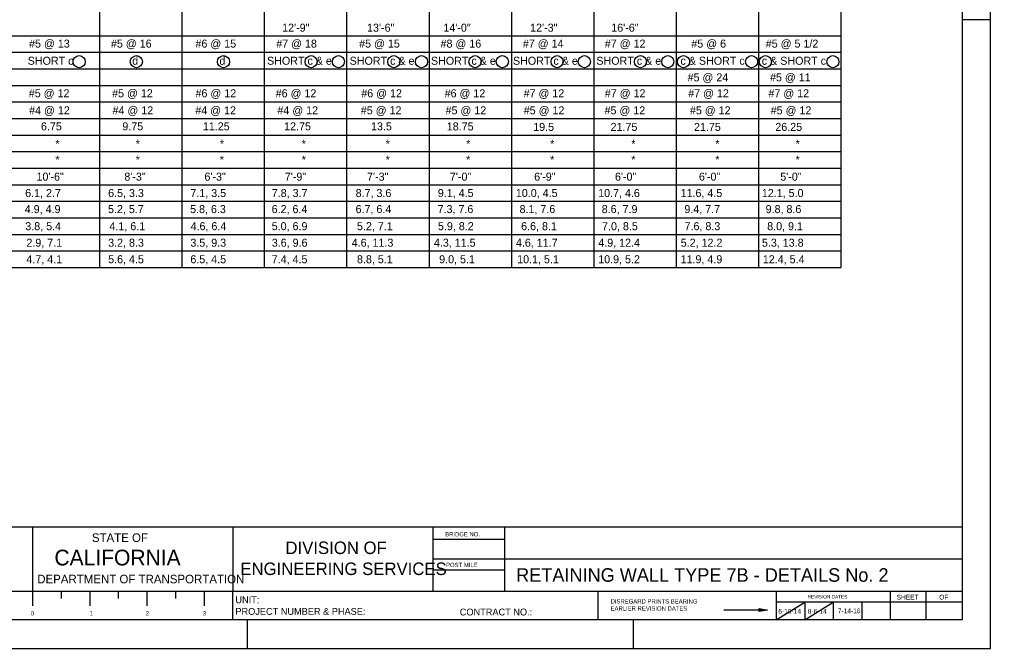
# Model space of a CAD drawing. Extents: x 0 to 2.83, y 0 to 1.83.
# Drawn here: x 1.418 to 2.833, y 0 to 0.917 of the extents above; entities that cross this region are included whole.
import ezdxf

# ---------------------------------------------------------------- set-up
doc = ezdxf.new("R2010")
doc.units = 0
for name, color, linetype in [('10 Sheet Format', 7, 'Continuous'), ('210 Border', 7, 'Continuous'), ('214 Text and Titles', 7, 'Continuous')]:
    doc.layers.add(name, color=color, linetype=linetype)

msp = doc.modelspace()

# ---------------------------------------------------------------- linework, layer by layer
at = {"layer": '10 Sheet Format'}
msp.add_lwpolyline([(0, 0), (2.8333, 0), (2.8333, 1.8333), (0, 1.8333)], close=True, dxfattribs=at)
at = {"layer": '210 Border'}
for p, q in [((2.7917, 1.7917), (2.7917, 0.0417)), ((2.7917, 0.9167), (2.8333, 0.9167)), ((2.7917, 0.1771), (0.0833, 0.1771)), ((1.4375, 0.1771), (1.4375, 0.0833)), ((1.7292, 0.1771), (1.7292, 0.0833)), ((2.0208, 0.1771), (2.0208, 0.0833)), ((2.125, 0.1771), (2.125, 0.0833)), ((2.0208, 0.1593), (2.125, 0.1593)), ((2.0208, 0.1593), (2.125, 0.1593)), ((2.7917, 0.1302), (2.0208, 0.1302)), ((2.0208, 0.1146), (2.125, 0.1146)), ((2.0208, 0.1146), (2.125, 0.1146)), ((2.7917, 0.0833), (0.0833, 0.0833)), ((1.4375, 0.0833), (1.4375, 0.0625)), ((1.4792, 0.0833), (1.4792, 0.0729)), ((1.5208, 0.0833), (1.5208, 0.0625)), ((1.5625, 0.0833), (1.5625, 0.0729)), ((1.6042, 0.0833), (1.6042, 0.0625)), ((1.6458, 0.0833), (1.6458, 0.0729)), ((1.6875, 0.0833), (1.6875, 0.0625)), ((1.7292, 0.0417), (1.7292, 0.0833)), ((2.2614, 0.0417), (2.2614, 0.0833)), ((2.5208, 0.0833), (2.5208, 0.0417)), ((2.6869, 0.0831), (2.6869, 0.0417)), ((2.739, 0.0833), (2.739, 0.0417)), ((2.496, 0.0582), (2.5085, 0.0561)), ((2.496, 0.054), (2.496, 0.0582)), ((2.4981, 0.0568), (2.5023, 0.0561)), ((2.4981, 0.0554), (2.4981, 0.0568)), ((2.7917, 0.0677), (2.5208, 0.0677)), ((2.5208, 0.0417), (2.5625, 0.0677)), ((2.5625, 0.0677), (2.5625, 0.0417)), ((2.5625, 0.0417), (2.6042, 0.0677)), ((2.6042, 0.0677), (2.6042, 0.0417)), ((2.6458, 0.0677), (2.6458, 0.0417)), ((2.5028, 0.0561), (2.4448, 0.0561)), ((2.5085, 0.0561), (2.496, 0.054)), ((2.5023, 0.0561), (2.4981, 0.0554)), ((2.7917, 0.0417), (0.0833, 0.0417)), ((1.75, 0.0417), (1.75, 0)), ((2.3125, 0.0417), (2.3125, 0))]:
    msp.add_line(p, q, dxfattribs=at)
for points in [[(2.5022, 0.0561), (2.4903, 0.0561)], [(2.5085, 0.0561), (2.496, 0.0561)], [(2.5023, 0.0561), (2.4981, 0.0561)], [(2.5085, 0.0561), (2.5025, 0.0561)]]:
    msp.add_lwpolyline(points, dxfattribs=at)
at = {"layer": '214 Text and Titles'}
for p, q in [((2.6152, 1.4207), (2.6152, 0.5554)), ((1.5352, 1.3274), (1.5352, 0.5554)), ((1.6552, 1.3274), (1.6552, 0.5554)), ((1.7752, 1.3274), (1.7752, 0.5554)), ((1.8952, 1.3274), (1.8952, 0.5554)), ((2.0152, 1.3274), (2.0152, 0.5554)), ((2.1352, 1.3274), (2.1352, 0.5554)), ((2.2552, 1.3274), (2.2552, 0.5554)), ((2.3752, 1.3274), (2.3752, 0.5554)), ((2.4952, 1.3274), (2.4952, 0.5554)), ((0.2292, 0.8932), (2.6152, 0.8932)), ((0.2292, 0.8691), (2.6152, 0.8691)), ((0.2292, 0.8449), (2.6152, 0.8449)), ((0.2292, 0.8208), (2.6152, 0.8208)), ((0.2292, 0.7967), (2.6152, 0.7967)), ((0.2292, 0.7726), (2.6152, 0.7726)), ((0.2292, 0.7484), (2.6152, 0.7484)), ((0.2292, 0.7243), (2.6152, 0.7243)), ((0.2292, 0.7002), (2.6152, 0.7002)), ((0.2292, 0.6761), (2.6152, 0.6761)), ((0.2292, 0.6519), (2.6152, 0.6519)), ((0.2292, 0.6278), (2.6152, 0.6278)), ((0.2292, 0.6037), (2.6152, 0.6037)), ((0.2292, 0.5796), (2.6152, 0.5796)), ((0.2292, 0.5554), (2.6152, 0.5554))]:
    msp.add_line(p, q, dxfattribs=at)
for centre in [(1.5054, 0.8554), (1.5888, 0.8554), (1.7158, 0.8554), (1.8433, 0.8554), (1.8832, 0.8554), (1.9639, 0.8554), (2.0043, 0.8554), (2.0822, 0.8554), (2.122, 0.8554), (2.2017, 0.8554), (2.2415, 0.8554), (2.3232, 0.8554), (2.363, 0.8554), (2.386, 0.8554), (2.4852, 0.8554), (2.5053, 0.8554), (2.6037, 0.8554)]:
    msp.add_circle(centre, 0.00879, dxfattribs=at)

# ---------------------------------------------------------------- texts
at = {"layer": '210 Border'}
for s, height, p in [('BRIDGE NO.', 0.00625, (2.0387, 0.1636)), ('STATE OF', 0.0125, (1.524, 0.1554)), ('DIVISION OF', 0.018228, (1.806, 0.1378)), ('CALIFORNIA', 0.02292, (1.4694, 0.1212)), ('ENGINEERING SERVICES', 0.018228, (1.7403, 0.1072)), ('POST MILE', 0.00625, (2.04, 0.1188)), ('RETAINING WALL TYPE 7B - DETAILS No. 2', 0.019733, (2.1421, 0.0974)), ('DEPARTMENT OF TRANSPORTATION', 0.012498, (1.4444, 0.0951)), ('UNIT:', 0.01, (1.7331, 0.0661)), ('DISREGARD PRINTS BEARING', 0.006249, (2.2797, 0.0657)), ('REVISION DATES', 0.004999, (2.5668, 0.073)), ('SHEET', 0.00695, (2.6964, 0.0715)), ('OF', 0.00695, (2.7585, 0.0715)), ('PROJECT NUMBER & PHASE:', 0.01, (1.7331, 0.0492)), ('CONTRACT NO.:', 0.01, (2.06, 0.0483)), ('EARLIER REVISION DATES', 0.006249, (2.2797, 0.0553)), ('6-19-14', 0.00695, (2.5241, 0.0508)), ('8-6-14', 0.00695, (2.5669, 0.0508)), ('7-14-16', 0.00694, (2.6108, 0.0515)), ('0', 0.00623, (1.4352, 0.0483)), ('1', 0.00623, (1.5209, 0.0485)), ('2', 0.00623, (1.6024, 0.0483)), ('3', 0.00623, (1.6856, 0.0483))]:
    msp.add_text(s, height=height, dxfattribs=at).set_placement(p)
at = {"layer": '214 Text and Titles'}
for s, height, p in [('12\'-9"', 0.01167, (1.8012, 0.8991)), ('13\'-6"', 0.01167, (1.9249, 0.8991)), (' 14\'-0"', 0.01167, (2.0318, 0.8991)), ('12\'-3"', 0.01167, (2.1625, 0.8991)), ('16\'-6"', 0.01167, (2.2807, 0.8991)), ('#5 @ 13', 0.01167, (1.4325, 0.8759)), ('#5 @ 16', 0.01167, (1.5518, 0.8759)), ('#6 @ 15', 0.01167, (1.6749, 0.8759)), ('#7 @ 18', 0.01167, (1.7926, 0.8759)), ('#5 @ 15', 0.01167, (1.9134, 0.8759)), ('#8 @ 16', 0.01167, (2.032, 0.8759)), ('#7 @ 14', 0.01167, (2.1519, 0.8759)), ('#7 @ 12', 0.01167, (2.2713, 0.8759)), ('#5 @ 6', 0.01167, (2.3974, 0.8759)), ('#5 @ 5 1/2', 0.01167, (2.5058, 0.8759)), ('d', 0.0117, (1.5828, 0.8509)), ('d', 0.0117, (1.7098, 0.8509)), ('SHORT c', 0.01167, (1.4305, 0.8509)), ('SHORT c & e', 0.011667, (1.7792, 0.8509)), ('SHORT c & e', 0.011667, (1.8995, 0.8509)), ('SHORT c & e', 0.011667, (2.018, 0.8509)), ('SHORT c & e', 0.011667, (2.1375, 0.8509)), ('SHORT c & e', 0.011667, (2.259, 0.8509)), ('c & SHORT c', 0.011667, (2.3815, 0.8509)), ('c & SHORT c', 0.011667, (2.5, 0.8509)), ('#5 @ 24', 0.01167, (2.3919, 0.8267)), ('#5 @ 11', 0.01167, (2.512, 0.8267)), ('#5 @ 12', 0.01167, (1.4321, 0.8035)), ('#5 @ 12', 0.01167, (1.5535, 0.8035)), ('#6 @ 12', 0.01167, (1.675, 0.8035)), ('#6 @ 12', 0.01167, (1.7918, 0.8035)), ('#6 @ 12', 0.01167, (1.9165, 0.8035)), ('#6 @ 12', 0.01167, (2.0379, 0.8035)), ('#7 @ 12', 0.01167, (2.153, 0.8035)), ('#7 @ 12', 0.01167, (2.2713, 0.8035)), ('#7 @ 12', 0.01167, (2.3928, 0.8035)), ('#7 @ 12', 0.01167, (2.5097, 0.8035)), ('#4 @ 12', 0.01167, (1.4326, 0.7786)), ('#4 @ 12', 0.01167, (1.5541, 0.7786)), ('#4 @ 12', 0.01167, (1.6747, 0.7786)), ('#4 @ 12', 0.01167, (1.7943, 0.7786)), ('#5 @ 12', 0.01167, (1.9158, 0.7786)), ('#5 @ 12', 0.01167, (2.0393, 0.7786)), ('#5 @ 12', 0.01167, (2.1532, 0.7786)), ('#5 @ 12', 0.01167, (2.2709, 0.7786)), ('#5 @ 12', 0.01167, (2.3953, 0.7786)), ('#5 @ 12', 0.01167, (2.513, 0.7786)), ('6.75', 0.01167, (1.4498, 0.7553)), ('9.75', 0.01167, (1.5684, 0.7553)), ('11.25', 0.01167, (1.6857, 0.7553)), ('12.75', 0.01167, (1.8041, 0.7553)), ('13.5', 0.01167, (1.9307, 0.7553)), ('18.75', 0.01167, (2.0411, 0.7552)), ('19.5', 0.01167, (2.167, 0.7545)), ('21.75', 0.01167, (2.2797, 0.7545)), ('21.75', 0.01167, (2.4012, 0.7545)), ('26.25', 0.01167, (2.5197, 0.7545)), ('*', 0.0117, (1.4708, 0.7298)), ('*', 0.0117, (1.5879, 0.7298)), ('*', 0.0117, (1.7103, 0.7298)), ('*', 0.0117, (1.8297, 0.7298)), ('*', 0.0117, (1.9521, 0.7298)), ('*', 0.0117, (2.0692, 0.7298)), ('*', 0.0117, (2.1916, 0.7298)), ('*', 0.0117, (2.3099, 0.7298)), ('*', 0.0117, (2.4322, 0.7298)), ('*', 0.0117, (2.5493, 0.7298)), ('*', 0.0117, (1.4708, 0.7068)), ('*', 0.0117, (1.5879, 0.7068)), ('*', 0.0117, (1.7103, 0.7068)), ('*', 0.0117, (1.8297, 0.7068)), ('*', 0.0117, (1.9521, 0.7068)), ('*', 0.0117, (2.0692, 0.7068)), ('*', 0.0117, (2.1916, 0.7068)), ('*', 0.0117, (2.3099, 0.7068)), ('*', 0.0117, (2.4322, 0.7068)), ('*', 0.0117, (2.5493, 0.7068)), ('10\'-6"', 0.01167, (1.4433, 0.682)), ('8\'-3"', 0.01167, (1.5713, 0.682)), ('6\'-3"', 0.01167, (1.688, 0.682)), ('7\'-9"', 0.01167, (1.8051, 0.682)), ('7\'-3"', 0.01167, (1.9249, 0.682)), ('7\'-0"', 0.01167, (2.0456, 0.682)), ('6\'-9"', 0.01167, (2.1684, 0.682)), ('6\'-0"', 0.01167, (2.2861, 0.682)), ('6\'-0"', 0.01167, (2.4084, 0.682)), ('5\'-0"', 0.01167, (2.5269, 0.682)), ('6.1, 2.7', 0.01167, (1.4268, 0.6581)), ('6.5, 3.3', 0.01167, (1.5477, 0.6581)), ('7.1, 3.5', 0.01167, (1.6675, 0.6581)), ('7.8, 3.7', 0.01167, (1.7861, 0.6581)), ('8.7, 3.6', 0.01167, (1.9083, 0.6581)), ('9.1, 4.5', 0.01167, (2.028, 0.6581)), ('10.0, 4.5', 0.01167, (2.1417, 0.6581)), ('10.7, 4.6', 0.01167, (2.2616, 0.6581)), ('11.6, 4.5', 0.01167, (2.3817, 0.6581)), ('12.1, 5.0', 0.01167, (2.5001, 0.6581)), ('4.9, 4.9', 0.01167, (1.4262, 0.6347)), ('5.2, 5.7', 0.01167, (1.5475, 0.6347)), ('5.8, 6.3', 0.01167, (1.6671, 0.6347)), ('6.2, 6.4', 0.01167, (1.7859, 0.6347)), ('6.7, 6.4', 0.01167, (1.9082, 0.6347)), ('7.3, 7.6', 0.01167, (2.0277, 0.6347)), ('8.1, 7.6', 0.01167, (2.1471, 0.6347)), ('8.6, 7.9', 0.01167, (2.2668, 0.6347)), ('9.4, 7.7', 0.01167, (2.3872, 0.6347)), ('9.8, 8.6', 0.01167, (2.5056, 0.6347)), ('3.8, 5.4', 0.01167, (1.427, 0.6098)), ('4.1, 6.1', 0.01167, (1.5496, 0.6098)), ('4.6, 6.4', 0.01167, (1.6678, 0.6098)), ('5.0, 6.9', 0.01167, (1.786, 0.6098)), ('5.2, 7.1', 0.01167, (1.9102, 0.6098)), ('5.9, 8.2', 0.01167, (2.0282, 0.6098)), ('6.6, 8.1', 0.01167, (2.1494, 0.6098)), ('7.0, 8.5', 0.01167, (2.2673, 0.6098)), ('7.6, 8.3', 0.01167, (2.3875, 0.6098)), ('8.0, 9.1', 0.01167, (2.5079, 0.6098)), ('2.9, 7.1', 0.01167, (1.4286, 0.5857)), ('3.2, 8.3', 0.01167, (1.5477, 0.5857)), ('3.5, 9.3', 0.01167, (1.6675, 0.5857)), ('3.6, 9.6', 0.01167, (1.7861, 0.5857)), ('4.6, 11.3', 0.01167, (1.9025, 0.5857)), ('4.3, 11.5', 0.01167, (2.0223, 0.5857)), ('4.6, 11.7', 0.01167, (2.1418, 0.5857)), ('4.9, 12.4', 0.01167, (2.2618, 0.5857)), ('5.2, 12.2', 0.01167, (2.3819, 0.5857)), ('5.3, 13.8', 0.01167, (2.5002, 0.5857)), ('4.7, 4.1', 0.01167, (1.4286, 0.5616)), ('5.6, 4.5', 0.01167, (1.5477, 0.5616)), ('6.5, 4.5', 0.01167, (1.6675, 0.5616)), ('7.4, 4.5', 0.01167, (1.786, 0.5616)), ('8.8, 5.1', 0.01167, (1.9102, 0.5616)), ('9.0, 5.1', 0.01167, (2.03, 0.5616)), ('10.1, 5.1', 0.01167, (2.1436, 0.5616)), ('10.9, 5.2', 0.01167, (2.2617, 0.5616)), ('11.9, 4.9', 0.01167, (2.3817, 0.5616)), ('12.4, 5.4', 0.01167, (2.5015, 0.5616))]:
    msp.add_text(s, height=height, dxfattribs=at).set_placement(p)

doc.saveas('drawing.dxf')
